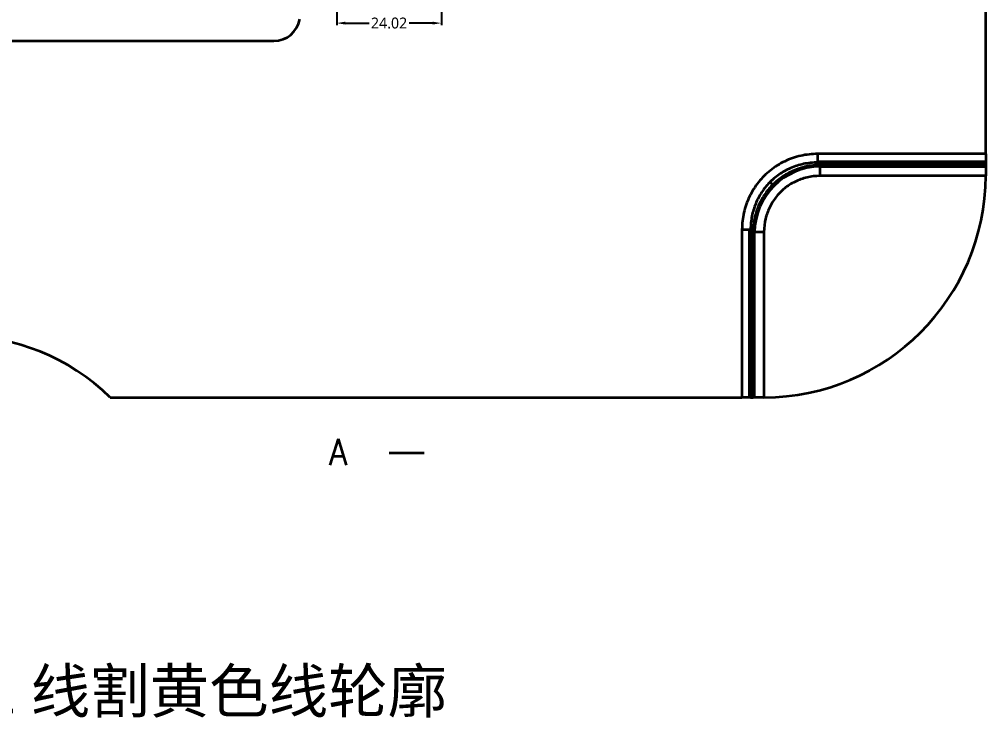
# Model space of a CAD drawing. Header units: millimetres. Extents: x -13 to 1082, y 396 to 866.
# Drawn here: x 235.6 to 457.1, y 395.8 to 556 of the extents above; entities that cross this region are included whole.
import ezdxf

# ---------------------------------------------------------------- set-up
doc = ezdxf.new("R2010")
doc.units = ezdxf.units.MM
doc.layers.add('1', color=7, linetype='Continuous', true_color=0xffffff)
doc.layers.add('10', color=7, linetype='Continuous', true_color=0xffffff)
doc.layers.add('dim', color=82, linetype='Continuous', lineweight=9)
doc.styles.add('Capful-A', font='')
doc.styles.add('chinesef', font='simplex.shx', dxfattribs={"bigfont": 'gbcbig.shx'})
doc.styles.get('Capful-A').set_extended_font_data('Microsoft YaHei')
doc.dimstyles.new('Capful-A-1.0', dxfattribs={"dimtxt": 2.5, "dimasz": 2.5, "dimexe": 1.5, "dimexo": 1, "dimgap": 1.5, "dimtad": 0, "dimdsep": 46, "dimtxsty": 'Capful-A', "dimcen": 0, "dimclrt": 7, "dimazin": 2, "dimtfac": 1, "dimtmove": 0, "dimatfit": 3, "dimfxl": 0, "dimtolj": 1, "dimtzin": 0, "dimarcsym": 0})

# ---------------------------------------------------------------- blocks, each defined once
blk = doc.blocks.new('ASSORTED_DRAFT2')
at = {"color": 2, "lineweight": 18}
blk.add_solid([(510.36, 323.94), (506.36, 323.05), (506.36, 324.82), (510.36, 323.94)], dxfattribs=at)
blk = doc.blocks.new('*D31')
at = {"layer": 'Defpoints', "color": 0, "transparency": 16777216}
for p in [(308.31, 567.46), (332.33, 567.46), (332.33, 555.11)]:
    blk.add_point(p, dxfattribs=at)
at = {"layer": 'dim', "color": 0, "lineweight": -2, "transparency": 16777216}
for p, q in [((308.31, 566.96), (308.31, 554.61)), ((332.33, 566.96), (332.33, 554.61)), ((310.31, 555.11), (315.73, 555.11)), ((330.33, 555.11), (324.91, 555.11))]:
    blk.add_line(p, q, dxfattribs=at)
at = {"layer": 'dim', "color": 0, "transparency": 16777216}
for points in [[(310.31, 555.44), (310.31, 554.78), (308.31, 555.11)], [(330.33, 555.44), (330.33, 554.78), (332.33, 555.11)]]:
    blk.add_solid(points, dxfattribs=at)
at = {"layer": 'dim', "color": 7, "transparency": 16777216, "insert": (320.32, 555.11), "char_height": 2.5, "attachment_point": 5, "style": 'Capful-A', "bg_fill": 3, "box_fill_scale": 1.1, "bg_fill_color": 256, "bg_fill_true_color": 13158600, "bg_fill_transparency": 0}
blk.add_mtext('\\A1;24.02', dxfattribs=at)

msp = doc.modelspace()

# ---------------------------------------------------------------- linework, layer by layer
at = {"layer": '1', "color": 2, "linetype": 'Continuous', "lineweight": 35}
msp.add_line((328.329, 456.473), (320.329, 456.473), dxfattribs=at)
at = {"layer": '10', "color": 7, "linetype": 'Continuous', "lineweight": 35}
for p, q in [((457.085, 525.099), (457.085, 764.911)), ((150.236, 551.025), (293.934, 551.025)), ((418.552, 525.099), (418.552, 523.119)), ((457.085, 525.099), (418.552, 525.099)), ((457.085, 525.099), (457.085, 523.119)), ((418.552, 523.361), (457.085, 523.361)), ((419.132, 522.539), (418.552, 523.119)), ((457.085, 523.119), (418.552, 523.119)), ((457.085, 523.119), (457.085, 522.539)), ((457.085, 522.539), (419.132, 522.539)), ((419.132, 520.063), (419.132, 522.539)), ((419.132, 522.236), (457.085, 522.236)), ((457.085, 522.539), (457.085, 520.236)), ((407.665, 518.657), (408.28, 518.042)), ((457.085, 520.063), (419.132, 520.063)), ((401.222, 507.77), (403.203, 507.77)), ((401.222, 507.77), (401.222, 469.236)), ((402.961, 469.236), (402.961, 507.77)), ((403.783, 507.19), (403.203, 507.77)), ((403.203, 507.77), (403.203, 469.236)), ((403.783, 507.19), (403.783, 469.236)), ((406.258, 507.19), (403.783, 507.19)), ((404.085, 469.236), (404.085, 507.19)), ((406.258, 507.19), (406.258, 469.237)), ((256.421, 469.236), (401.222, 469.236)), ((403.203, 469.236), (401.222, 469.236)), ((403.203, 469.236), (403.783, 469.236)), ((406.085, 469.236), (403.783, 469.236))]:
    msp.add_line(p, q, dxfattribs=at)
for centre, radius, start, end in [((293.934, 557.025), 6, 270, 350), ((406.085, 520.236), 51, 270.1946, 359.8054), ((222.085, 434.236), 49.03, 45.54892, 134.45108)]:
    msp.add_arc(centre, radius, start, end, dxfattribs=at)
msp.add_ellipse((419.737, 506.584), major_axis=(-11.175, 11.175), ratio=0.9808148, start_param=5.5268041, end_param=7.0395666, dxfattribs=at)
for points in [[(418.552, 525.099), (417.236, 525.099), (414.675, 524.815), (410.939, 523.524), (407.636, 521.452), (404.875, 518.692), (402.8, 515.387), (401.508, 511.652), (401.222, 509.088), (401.222, 507.77)], [(419.132, 520.063), (418.086, 520.063), (416.082, 519.815), (413.354, 518.831), (410.871, 517.241), (408.815, 515.099), (407.423, 512.778), (406.528, 510.289), (406.258, 508.27), (406.258, 507.19)], [(457.085, 520.236), (457.085, 520.208), (457.085, 520.15), (457.085, 520.092), (457.085, 520.063)], [(406.258, 469.237), (406.229, 469.237), (406.172, 469.236), (406.114, 469.236), (406.085, 469.236)]]:
    msp.add_open_spline(points, degree=3, dxfattribs=at)
for points, knots in [([(418.552, 523.119), (418.007, 523.12), (417.465, 523.093), (416.397, 522.984), (415.869, 522.902), (414.834, 522.687), (414.325, 522.554), (413.332, 522.239), (412.847, 522.058), (411.904, 521.65), (411.447, 521.424), (410.563, 520.932), (410.137, 520.666), (409.318, 520.097), (408.926, 519.794), (408.365, 519.316), (408.182, 519.153), (407.916, 518.902), (407.784, 518.776), (407.634, 518.625), (407.559, 518.55), (407.522, 518.512), (407.504, 518.493), (407.494, 518.483), (407.49, 518.479), (407.488, 518.477), (407.486, 518.475), (407.486, 518.474), (407.162, 518.14), (406.853, 517.789), (406.264, 517.054), (405.984, 516.67), (405.459, 515.871), (405.214, 515.457), (404.76, 514.6), (404.552, 514.157), (404.177, 513.247), (404.01, 512.78), (403.721, 511.824), (403.599, 511.335), (403.401, 510.341), (403.326, 509.835), (403.226, 508.811), (403.201, 508.292), (403.203, 507.77)], [0, 0, 0, 0, 0.0625, 0.0625, 0.125, 0.125, 0.1875, 0.1875, 0.25, 0.25, 0.3125, 0.3125, 0.375, 0.375, 0.4375, 0.4375, 0.46875, 0.46875, 0.484375, 0.4921875, 0.4960938, 0.4980469, 0.4990234, 0.4995117, 0.4997559, 0.4998779, 0.4998779, 0.5, 0.5, 0.5625, 0.5625, 0.625, 0.625, 0.6875, 0.6875, 0.75, 0.75, 0.8125, 0.8125, 0.875, 0.875, 0.9375, 0.9375, 1, 1, 1, 1]), ([(419.132, 522.539), (418.593, 522.537), (417.52, 522.478), (416.471, 522.31), (415.441, 522.092), (414.934, 521.957), (413.945, 521.64), (413.461, 521.457), (412.521, 521.047), (412.065, 520.82), (411.182, 520.325), (410.756, 520.058), (409.937, 519.487), (409.545, 519.183), (408.983, 518.704), (408.709, 518.459), (408.401, 518.162), (408.251, 518.012), (408.176, 517.936), (408.139, 517.898), (408.12, 517.879), (408.111, 517.87), (408.107, 517.865), (408.105, 517.863), (408.103, 517.862), (408.103, 517.861), (407.779, 517.527), (407.469, 517.176), (406.879, 516.442), (406.599, 516.058), (406.072, 515.261), (405.825, 514.847), (405.369, 513.992), (405.159, 513.55), (404.781, 512.643), (404.613, 512.177), (404.32, 511.224), (404.195, 510.737), (403.994, 509.746), (403.839, 508.738), (403.784, 507.708), (403.783, 507.19)], [0, 0, 0, 0, 0.0625, 0.125, 0.125, 0.1875, 0.1875, 0.25, 0.25, 0.3125, 0.3125, 0.375, 0.375, 0.4375, 0.4375, 0.46875, 0.484375, 0.4921875, 0.4960938, 0.4980469, 0.4990234, 0.4995117, 0.4997559, 0.4998779, 0.4998779, 0.5, 0.5, 0.5625, 0.5625, 0.625, 0.625, 0.6875, 0.6875, 0.75, 0.75, 0.8125, 0.8125, 0.875, 0.875, 0.9375, 1, 1, 1, 1])]:
    msp.add_open_spline(points, degree=3, knots=knots, dxfattribs=at)

# ---------------------------------------------------------------- block references
at = {"layer": '1', "color": 2, "linetype": 'Continuous', "lineweight": 35}
msp.add_blockref('ASSORTED_DRAFT2', (-182.029, 132.536), dxfattribs=at)

# ---------------------------------------------------------------- texts
at = {"insert": (77.989, 406.914), "char_height": 10, "attachment_point": 1, "style": 'Capful-A'}
msp.add_mtext_dynamic_manual_height_columns('CH184-06A-UPPER 前模仁 线割黄色线轮廓', width=363.62564, gutter_width=12.5, heights=[0], dxfattribs=at)
at = {"layer": '1', "color": 94, "linetype": 'Continuous', "lineweight": 18, "insert": (306.547, 453.743), "char_height": 6, "attachment_point": 7, "style": 'chinesef'}
msp.add_mtext('\\W0.9023;A', dxfattribs=at)

# ---------------------------------------------------------------- dimensions: what is measured, and where the dimension line sits
at = {"layer": 'dim'}
dim = msp.add_linear_dim(base=(332.334, 555.112), p1=(308.314, 567.461), p2=(332.334, 567.461), dimstyle='Capful-A-1.0', override={"dimasz": 2, "dimexe": 0.49975, "dimexo": 0.49975, "dimgap": 0.49975}, dxfattribs=at)
dim.commit()
dim.dimension.update_dxf_attribs({"geometry": '*D31', "text_midpoint": (320.324, 555.112)})

doc.saveas('drawing.dxf')
